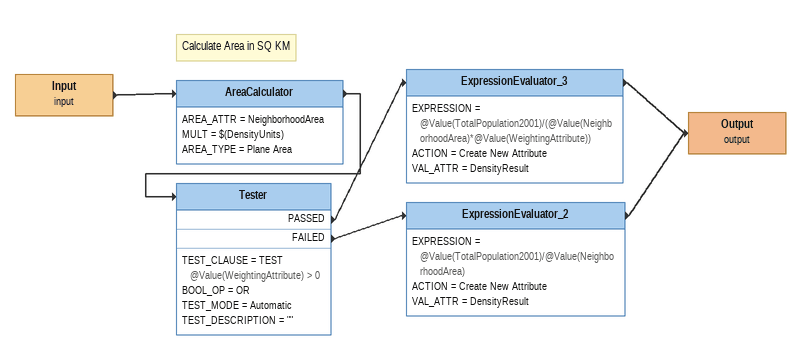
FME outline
Input (input)
    -> AreaCalculator
Note: Calculate Area in SQ KM
AreaCalculator
    AREA_ATTR = NeighborhoodArea
    MULT = $(DensityUnits)
    AREA_TYPE = Plane Area
    -> Tester
Tester
    TEST_CLAUSE = TEST @Value(WeightingAttribute) > 0
    BOOL_OP = OR
    TEST_MODE = Automatic
    TEST_DESCRIPTION = ""
    PASSED -> ExpressionEvaluator_3
    FAILED -> ExpressionEvaluator_2
ExpressionEvaluator_3
    EXPRESSION = @Value(TotalPopulation2001)/(@Value(NeighborhoodArea)*@Value(WeightingAttribute))
    ACTION = Create New Attribute
    VAL_ATTR = DensityResult
    -> Output (output)
ExpressionEvaluator_2
    EXPRESSION = @Value(TotalPopulation2001)/@Value(NeighborhoodArea)
    ACTION = Create New Attribute
    VAL_ATTR = DensityResult
    -> Output (output)
Output (output)
